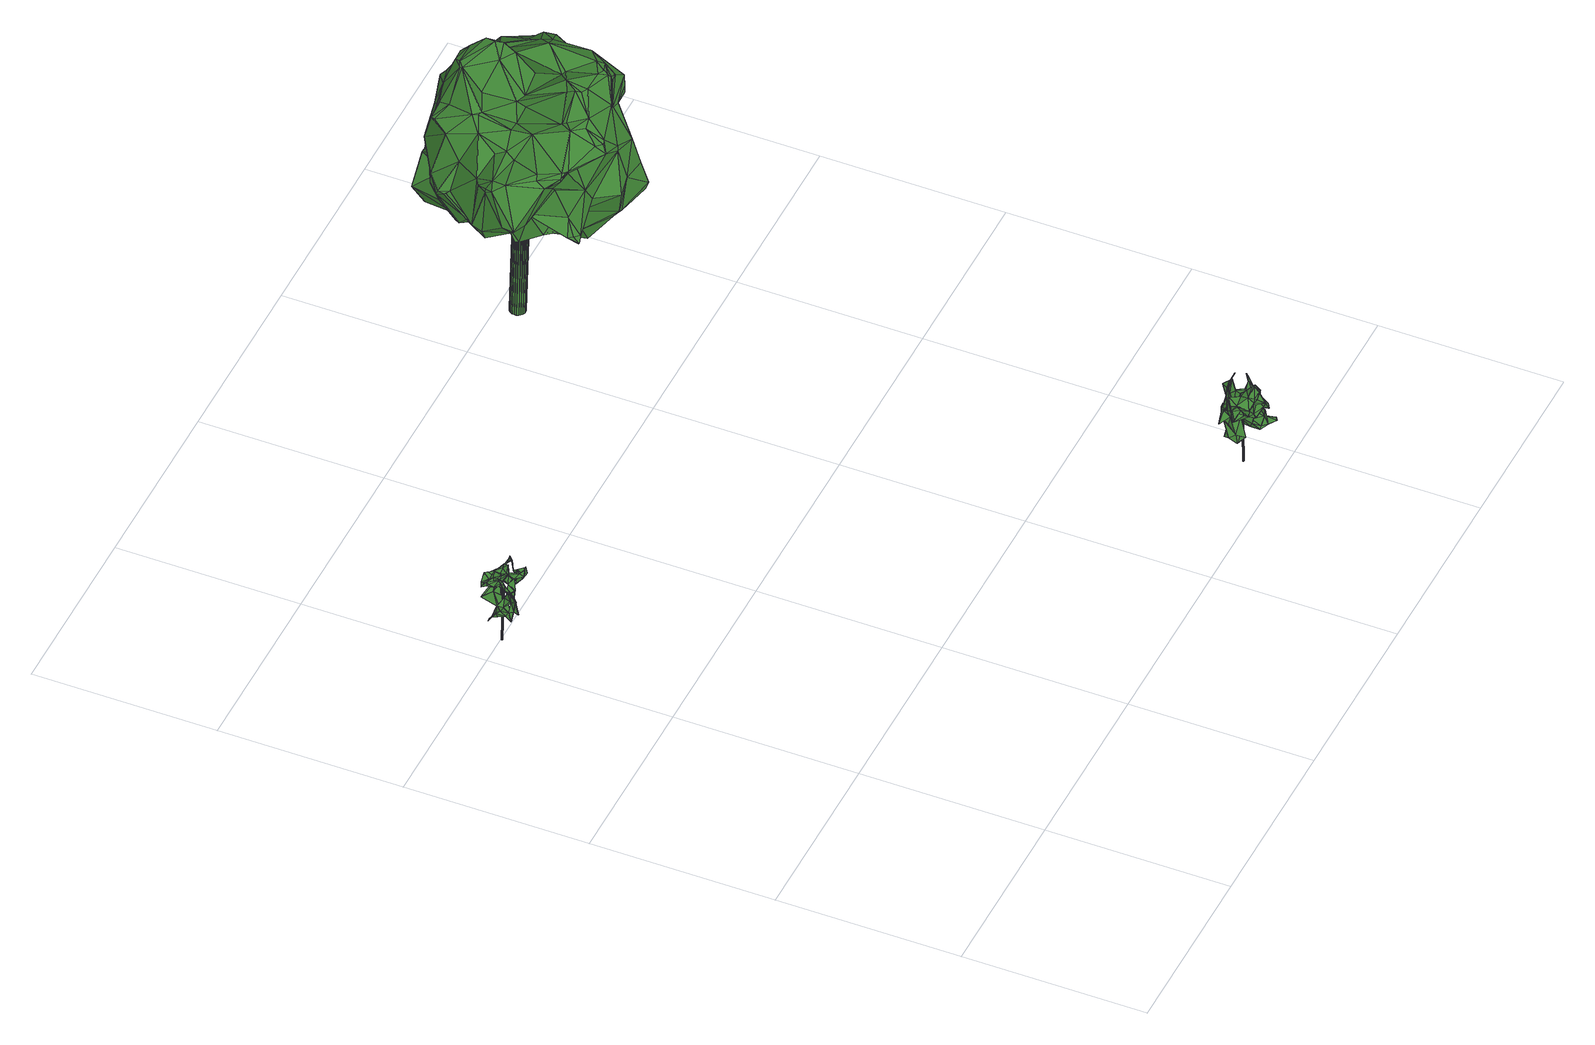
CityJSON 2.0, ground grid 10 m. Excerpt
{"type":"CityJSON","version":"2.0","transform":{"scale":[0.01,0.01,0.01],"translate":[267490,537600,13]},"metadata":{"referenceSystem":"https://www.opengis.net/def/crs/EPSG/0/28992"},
"CityObjects":{
"tree1":{"type":"SolitaryVegetationObject","attributes":{"gtid":621,"crown_width_m":2.73,"crown_median_z":16.46,"crown_r50_m":0.16,"crown_porosity":0.972,"trunk_H_m":3.35,"trunk_DBH_m":0.0704,"trunk_radius_m":0.0352,"trunk_base_height_m":13.11,"original_gtid":"623"},"geometry":[{"type":"MultiSurface","lod":"3","boundaries":[[[0,1,2]],[[3,4,5]],[[6,5,4]],[[7,8,9]],[[10,8,7]],[[11,12,13]],[[11,13,14]],[[15,16,17]],[[18,19,20]],[[21,22,23]],[[24,25,26]],[[27,28,29]],[[8,10,30]],[[31,32,0]],[[0,33,31]],[[34,35,36]],[[12,37,38]],[[10,7,26]],[[39,30,10]],[[40,41,42]],[[43,44,45]],[[43,45,12]],[[42,46,47]],[[42,47,40]],[[48,49,50]],[[51,52,53]],[[45,38,54]],[[45,54,55]],[[13,56,57]],[[58,59,60]],[[61,62,63]],[[64,65,57]],[[57,66,13]],[[67,34,60]],[[52,67,59]],[[68,36,35]],[[58,60,69]],[[43,70,71]],[[72,68,69]],[[73,74,75]],[[17,74,73]],[[45,12,38]],[[76,77,55]],[[78,33,1]],[[0,2,79]],[[16,80,75]],[[80,16,81]],[[73,78,17]],[[82,24,83]],[[24,84,83]],[[85,86,87]],[[22,88,78]],[[89,90,91]],[[88,22,41]],[[16,75,74]],[[81,92,80]],[[81,93,92]],[[80,92,93]],[[94,25,95]],[[6,96,97]],[[98,69,99]],[[75,93,73]],[[22,1,0]],[[78,1,22]],[[80,93,75]],[[100,83,101]],[[89,97,90]],[[102,103,104]],[[105,103,102]],[[106,107,108]],[[106,109,107]],[[0,79,33]],[[104,110,111]],[[112,113,114]],[[24,115,84]],[[116,41,117]],[[118,35,34]],[[119,35,118]],[[84,120,94]],[[25,120,26]],[[81,121,93]],[[78,73,114]],[[27,64,122]],[[123,119,124]],[[73,93,121]],[[125,126,105]],[[127,62,61]],[[128,129,130]],[[83,84,101]],[[131,132,37]],[[44,39,133]],[[44,43,39]],[[134,135,85]],[[136,118,106]],[[137,62,32]],[[136,125,118]],[[138,126,125]],[[139,123,15]],[[40,140,41]],[[12,56,13]],[[141,142,96]],[[143,130,144]],[[41,116,42]],[[145,146,147]],[[128,105,148]],[[96,6,144]],[[108,149,88]],[[150,110,151]],[[91,142,141]],[[90,142,91]],[[97,96,90]],[[64,152,153]],[[154,110,150]],[[121,81,16]],[[130,52,51]],[[147,14,63]],[[133,39,7]],[[114,113,78]],[[155,50,3]],[[111,110,141]],[[40,47,156]],[[150,151,157]],[[45,56,12]],[[69,35,99]],[[68,35,69]],[[112,158,113]],[[159,150,157]],[[46,42,152]],[[50,49,160]],[[141,96,111]],[[16,74,17]],[[39,120,115]],[[85,161,162]],[[52,102,53]],[[50,163,48]],[[113,33,78]],[[33,113,88]],[[156,47,153]],[[106,108,88]],[[64,27,164]],[[64,164,154]],[[123,35,119]],[[165,133,9]],[[42,116,152]],[[40,156,41]],[[120,84,115]],[[164,28,122]],[[122,64,164]],[[50,160,4]],[[166,108,107]],[[166,17,108]],[[167,165,168]],[[9,133,7]],[[29,164,27]],[[72,60,34]],[[124,16,15]],[[123,124,15]],[[121,16,124]],[[50,155,163]],[[131,48,132]],[[169,170,100]],[[154,76,87]],[[164,76,154]],[[143,144,171]],[[165,167,133]],[[90,96,142]],[[39,115,7]],[[17,149,108]],[[136,128,158]],[[160,159,157]],[[78,149,17]],[[73,121,172]],[[62,137,63]],[[105,128,103]],[[164,57,76]],[[169,173,94]],[[113,174,88]],[[136,118,128]],[[11,49,131]],[[39,43,30]],[[72,36,68]],[[132,48,163]],[[28,164,29]],[[167,168,44]],[[135,18,20]],[[175,18,135]],[[1,33,2]],[[150,176,64]],[[122,28,27]],[[169,177,173]],[[67,60,59]],[[156,117,41]],[[128,130,143]],[[88,149,78]],[[33,127,178]],[[72,69,60]],[[40,179,140]],[[133,167,44]],[[145,176,150]],[[152,63,46]],[[106,138,136]],[[125,136,138]],[[20,161,85]],[[20,85,135]],[[145,150,146]],[[91,180,20]],[[101,181,177]],[[170,182,82]],[[72,34,36]],[[64,57,164]],[[64,154,150]],[[118,136,109]],[[82,25,24]],[[33,79,2]],[[25,94,120]],[[45,168,183]],[[107,109,119]],[[0,23,22]],[[37,11,131]],[[11,37,12]],[[45,44,168]],[[57,77,76]],[[147,63,152]],[[3,50,4]],[[184,21,23]],[[0,32,23]],[[33,88,41]],[[41,184,33]],[[127,61,178]],[[185,170,95]],[[100,101,177]],[[69,119,118]],[[107,119,69]],[[162,110,154]],[[32,31,137]],[[153,46,64]],[[152,116,153]],[[126,148,105]],[[178,61,31]],[[99,35,123]],[[58,118,125]],[[69,118,58]],[[106,118,109]],[[88,174,106]],[[136,158,109]],[[112,109,158]],[[138,174,117]],[[106,174,138]],[[158,174,113]],[[152,176,145]],[[132,175,186]],[[37,132,186]],[[95,25,82]],[[8,71,9]],[[173,187,94]],[[18,163,19]],[[118,34,67]],[[148,116,188]],[[85,162,86]],[[96,144,111]],[[171,144,6]],[[64,176,152]],[[41,22,140]],[[184,41,140]],[[67,52,129]],[[67,129,118]],[[130,129,52]],[[38,37,186]],[[43,45,70]],[[128,118,129]],[[135,38,186]],[[135,186,175]],[[175,163,18]],[[31,33,178]],[[23,32,62]],[[14,49,11]],[[137,66,63]],[[131,49,48]],[[5,89,189]],[[5,189,3]],[[141,180,91]],[[161,180,141]],[[162,154,86]],[[148,126,138]],[[128,148,158]],[[158,148,188]],[[20,19,91]],[[104,103,143]],[[128,143,103]],[[87,76,55]],[[157,151,171]],[[143,171,151]],[[143,151,104]],[[104,151,110]],[[46,65,64]],[[6,4,171]],[[177,181,173]],[[71,8,30]],[[71,30,43]],[[98,107,69]],[[97,5,6]],[[97,89,5]],[[139,107,99]],[[166,107,139]],[[98,99,107]],[[166,139,15]],[[166,15,17]],[[26,39,10]],[[120,39,26]],[[188,174,158]],[[188,117,174]],[[188,116,117]],[[184,127,33]],[[127,184,23]],[[127,23,62]],[[46,63,66]],[[100,177,169]],[[139,99,123]],[[112,172,124]],[[121,124,172]],[[104,111,190]],[[104,190,102]],[[26,115,24]],[[53,102,190]],[[53,190,111]],[[114,73,172]],[[112,114,172]],[[7,115,26]],[[21,140,22]],[[148,138,116]],[[116,138,117]],[[116,117,153]],[[156,153,117]],[[130,51,144]],[[153,47,46]],[[95,82,182]],[[185,182,170]],[[157,4,160]],[[157,171,4]],[[185,95,182]],[[53,144,51]],[[111,144,53]],[[124,191,112]],[[109,112,191]],[[109,191,119]],[[124,119,191]],[[161,110,162]],[[141,110,161]],[[184,140,21]],[[31,61,137]],[[160,147,159]],[[146,159,147]],[[170,82,83]],[[100,170,83]],[[94,170,169]],[[95,170,94]],[[55,77,45]],[[71,70,183]],[[45,183,70]],[[94,187,84]],[[84,192,101]],[[161,20,180]],[[87,86,154]],[[192,193,181]],[[192,181,101]],[[132,163,175]],[[38,135,54]],[[134,54,135]],[[87,55,54]],[[134,87,54]],[[134,85,87]],[[102,194,105]],[[91,19,195]],[[125,105,194]],[[125,194,58]],[[58,194,59]],[[195,89,91]],[[195,163,155]],[[195,155,89]],[[195,19,163]],[[13,66,14]],[[61,63,14]],[[159,146,150]],[[61,14,66]],[[65,46,66]],[[65,66,57]],[[155,189,89]],[[61,66,137]],[[145,147,152]],[[155,3,189]],[[49,14,147]],[[49,147,160]],[[102,52,194]],[[59,194,52]],[[173,181,187]],[[192,84,187]],[[192,187,193]],[[9,183,165]],[[71,183,9]],[[57,56,45]],[[77,57,45]],[[183,168,165]],[[181,193,187]],[[196,197,198]],[[196,198,199]],[[199,198,200]],[[199,200,201]],[[198,197,202]],[[198,202,200]],[[200,202,203]],[[200,203,201]],[[203,202,204]],[[203,204,201]],[[202,197,205]],[[202,205,204]],[[204,205,206]],[[204,206,201]],[[205,197,207]],[[205,207,206]],[[206,207,208]],[[206,208,201]],[[207,197,209]],[[207,209,208]],[[209,197,210]],[[209,210,208]],[[208,210,211]],[[208,211,201]],[[210,197,212]],[[210,212,211]],[[211,212,213]],[[211,213,201]],[[212,197,214]],[[212,214,213]],[[213,214,215]],[[213,215,201]],[[214,197,216]],[[214,216,215]],[[215,216,217]],[[215,217,201]],[[216,197,218]],[[216,218,217]],[[217,218,219]],[[217,219,201]],[[218,197,220]],[[218,220,219]],[[219,220,221]],[[219,221,201]],[[220,197,222]],[[220,222,221]],[[221,222,223]],[[221,223,201]],[[222,197,224]],[[222,224,223]],[[224,197,225]],[[224,225,223]],[[223,225,226]],[[223,226,201]],[[225,197,227]],[[225,227,226]],[[226,227,228]],[[226,228,201]],[[227,197,229]],[[227,229,228]],[[228,229,230]],[[228,230,201]],[[229,197,231]],[[229,231,230]],[[230,231,232]],[[230,232,201]],[[231,197,233]],[[231,233,232]],[[233,197,234]],[[233,234,232]],[[232,234,235]],[[232,235,201]],[[234,197,236]],[[234,236,235]],[[235,236,237]],[[235,237,201]],[[237,236,238]],[[237,238,201]],[[236,197,239]],[[236,239,238]],[[239,197,196]],[[239,196,238]],[[238,196,199]],[[238,199,201]]]}]},
"tree2":{"type":"SolitaryVegetationObject","attributes":{"gtid":590,"crown_width_m":2.66,"crown_median_z":16.77,"crown_r50_m":0.215,"crown_porosity":0.939,"trunk_H_m":3.51,"trunk_DBH_m":0.0706,"trunk_radius_m":0.0353,"trunk_base_height_m":13.26,"original_gtid":"592"},"geometry":[{"type":"MultiSurface","lod":"3","boundaries":[[[240,241,242]],[[243,244,245]],[[246,243,245]],[[247,248,249]],[[250,251,252]],[[253,254,255]],[[256,257,258]],[[259,258,257]],[[260,261,262]],[[262,261,263]],[[264,265,266]],[[242,267,240]],[[268,269,270]],[[271,272,273]],[[274,275,276]],[[277,278,262]],[[279,280,260]],[[281,282,274]],[[281,283,282]],[[282,284,285]],[[242,286,267]],[[287,288,289]],[[290,291,292]],[[293,294,274]],[[295,287,296]],[[267,297,298]],[[299,300,301]],[[302,303,304]],[[305,303,302]],[[252,306,307]],[[308,309,310]],[[311,312,279]],[[309,313,314]],[[309,314,315]],[[252,316,306]],[[317,306,316]],[[305,289,318]],[[319,320,321]],[[322,323,324]],[[325,240,326]],[[320,327,328]],[[303,329,313]],[[273,316,252]],[[330,331,332]],[[293,271,333]],[[334,335,336]],[[337,336,335]],[[273,338,316]],[[314,339,340]],[[310,314,340]],[[341,324,342]],[[309,343,310]],[[344,275,345]],[[346,347,348]],[[331,349,332]],[[350,351,352]],[[353,269,354]],[[331,323,355]],[[317,356,357]],[[358,357,356]],[[295,359,348]],[[360,327,361]],[[362,363,364]],[[358,356,365]],[[366,367,368]],[[252,251,273]],[[369,370,299]],[[314,313,371]],[[365,356,272]],[[265,372,294]],[[306,317,357]],[[373,374,375]],[[376,351,359]],[[314,377,315]],[[378,379,380]],[[307,250,252]],[[271,273,381]],[[289,382,383]],[[302,296,305]],[[384,345,385]],[[310,343,314]],[[362,386,387]],[[388,389,347]],[[390,347,346]],[[389,364,347]],[[302,391,296]],[[392,393,387]],[[289,288,394]],[[335,394,288]],[[395,319,321]],[[273,272,356]],[[284,396,255]],[[261,397,398]],[[399,398,397]],[[400,401,274]],[[276,400,274]],[[402,403,292]],[[247,404,373]],[[247,373,375]],[[349,331,325]],[[349,405,310]],[[406,349,310]],[[273,356,338]],[[274,268,407]],[[388,408,409]],[[410,411,412]],[[284,372,398]],[[276,413,414]],[[267,326,240]],[[319,415,323]],[[400,394,379]],[[289,383,318]],[[358,365,387]],[[416,417,418]],[[419,420,246]],[[304,421,302]],[[331,367,366]],[[283,381,249]],[[243,246,420]],[[422,423,322]],[[310,340,339]],[[394,400,289]],[[278,424,262]],[[425,426,427]],[[292,291,428]],[[277,260,278]],[[383,305,318]],[[333,429,282]],[[282,429,293]],[[430,431,242]],[[330,367,331]],[[276,275,413]],[[431,416,241]],[[416,431,430]],[[327,320,319]],[[304,313,309]],[[334,380,394]],[[380,334,432]],[[296,289,305]],[[287,289,296]],[[357,358,404]],[[359,351,408]],[[253,433,434]],[[433,435,434]],[[402,428,436]],[[241,418,430]],[[241,416,418]],[[285,333,282]],[[333,285,294]],[[397,260,280]],[[397,280,437]],[[438,265,294]],[[333,294,293]],[[270,353,354]],[[269,353,270]],[[439,298,415]],[[410,440,341]],[[412,411,342]],[[265,438,441]],[[302,442,443]],[[416,430,417]],[[391,291,290]],[[444,445,388]],[[444,388,409]],[[276,303,383]],[[371,313,329]],[[284,275,274]],[[296,359,295]],[[391,359,296]],[[290,359,391]],[[290,292,258]],[[411,341,342]],[[446,325,447]],[[265,398,372]],[[337,287,448]],[[405,449,309]],[[287,337,288]],[[335,288,337]],[[327,323,423]],[[381,283,281]],[[343,309,315]],[[408,390,359]],[[294,284,274]],[[282,293,274]],[[363,387,450]],[[289,451,382]],[[378,452,401]],[[357,250,306]],[[341,411,410]],[[307,306,250]],[[327,319,323]],[[260,397,261]],[[337,363,336]],[[408,453,409]],[[284,255,285]],[[438,312,441]],[[357,404,250]],[[441,314,371]],[[277,454,260]],[[455,456,457]],[[424,278,260]],[[458,367,330]],[[367,458,459]],[[286,297,267]],[[371,329,266]],[[458,460,322]],[[460,461,322]],[[437,438,294]],[[287,414,344]],[[344,413,275]],[[417,430,418]],[[262,263,277]],[[458,277,263]],[[440,324,323]],[[258,462,284]],[[434,254,253]],[[387,365,281]],[[463,256,327]],[[423,463,327]],[[327,256,361]],[[420,300,243]],[[258,292,462]],[[409,453,444]],[[243,300,244]],[[241,430,242]],[[244,300,396]],[[439,464,298]],[[332,349,465]],[[266,265,441]],[[398,466,284]],[[408,351,350]],[[408,350,453]],[[422,256,463]],[[423,422,463]],[[467,464,395]],[[419,246,396]],[[468,466,399]],[[451,276,382]],[[451,400,276]],[[450,281,407]],[[270,334,336]],[[438,280,279]],[[437,280,438]],[[450,387,281]],[[322,469,470]],[[322,470,422]],[[320,471,321]],[[462,327,360]],[[439,415,319]],[[445,386,388]],[[271,381,333]],[[316,338,317]],[[356,317,338]],[[468,424,285]],[[360,245,244]],[[270,336,363]],[[281,272,271]],[[281,365,272]],[[335,334,394]],[[472,374,369]],[[248,374,472]],[[385,299,453]],[[440,342,324]],[[436,428,291]],[[266,469,264]],[[444,373,404]],[[441,312,406]],[[311,406,312]],[[462,403,327]],[[292,428,402]],[[305,383,303]],[[348,347,364]],[[359,290,259]],[[341,367,459]],[[406,339,314]],[[258,259,290]],[[436,467,473]],[[373,369,374]],[[329,257,422]],[[334,270,432]],[[405,309,308]],[[264,398,265]],[[285,437,294]],[[376,359,287]],[[387,386,445]],[[387,445,358]],[[444,404,445]],[[358,445,404]],[[420,419,444]],[[441,406,314]],[[436,291,467]],[[364,448,295]],[[439,395,464]],[[389,386,364]],[[364,386,362]],[[407,270,363]],[[407,363,450]],[[385,369,299]],[[276,259,303]],[[315,377,343]],[[314,343,377]],[[394,380,379]],[[407,281,274]],[[378,401,379]],[[419,396,300]],[[387,393,362]],[[339,406,310]],[[380,452,378]],[[432,452,380]],[[354,269,432]],[[390,346,348]],[[390,348,359]],[[379,401,400]],[[401,268,274]],[[401,452,268]],[[452,432,268]],[[269,268,432]],[[295,348,364]],[[266,470,469]],[[354,432,270]],[[323,322,423]],[[276,383,382]],[[404,247,250]],[[462,360,244]],[[462,292,403]],[[261,460,458]],[[326,405,325]],[[320,328,471]],[[361,256,466]],[[402,328,403]],[[434,468,254]],[[342,440,412]],[[412,440,410]],[[457,435,433]],[[344,414,413]],[[392,387,363]],[[298,297,446]],[[391,443,291]],[[268,270,407]],[[330,474,458]],[[454,458,474]],[[466,256,284]],[[256,258,284]],[[298,446,447]],[[466,398,399]],[[453,350,385]],[[363,448,364]],[[337,448,363]],[[442,298,464]],[[384,385,350]],[[355,415,447]],[[264,460,261]],[[264,261,398]],[[248,375,374]],[[444,370,373]],[[419,370,444]],[[331,355,447]],[[331,447,325]],[[460,264,469]],[[289,400,451]],[[366,323,331]],[[446,475,240]],[[326,449,405]],[[395,473,467]],[[384,350,352]],[[299,370,419]],[[476,311,260]],[[313,304,303]],[[266,329,422]],[[299,301,453]],[[295,448,287]],[[267,298,421]],[[267,421,309]],[[304,309,421]],[[366,368,323]],[[368,440,323]],[[341,440,368]],[[324,458,322]],[[371,266,441]],[[459,324,341]],[[458,324,459]],[[368,367,341]],[[447,415,298]],[[349,325,405]],[[308,310,405]],[[294,372,284]],[[256,422,257]],[[271,429,281]],[[293,429,271]],[[260,477,476]],[[253,457,433]],[[251,247,249]],[[250,247,251]],[[438,279,312]],[[299,419,300]],[[453,301,444]],[[420,301,300]],[[444,301,420]],[[261,458,263]],[[360,361,466]],[[439,319,395]],[[253,466,456]],[[466,435,456]],[[455,253,456]],[[457,253,455]],[[435,457,456]],[[406,478,349]],[[446,240,325]],[[392,363,362]],[[403,328,327]],[[332,474,330]],[[323,415,355]],[[461,469,322]],[[460,469,461]],[[285,255,254]],[[422,470,266]],[[473,395,321]],[[473,321,436]],[[431,286,242]],[[241,286,431]],[[471,328,321]],[[436,321,328]],[[436,328,402]],[[369,345,275]],[[260,311,279]],[[287,359,259]],[[273,251,381]],[[249,381,251]],[[462,244,396]],[[462,396,284]],[[466,396,360]],[[255,396,466]],[[253,255,466]],[[360,396,245]],[[245,396,246]],[[467,291,443]],[[467,443,464]],[[302,421,442]],[[468,435,466]],[[476,406,311]],[[391,302,443]],[[442,464,443]],[[442,421,298]],[[476,477,465]],[[260,262,399]],[[468,399,262]],[[260,399,424]],[[468,262,424]],[[285,399,437]],[[424,399,285]],[[287,259,414]],[[259,276,414]],[[369,385,345]],[[286,475,297]],[[267,309,479]],[[309,449,326]],[[454,474,332]],[[446,297,475]],[[388,386,389]],[[468,434,435]],[[399,397,437]],[[472,249,248]],[[375,248,247]],[[376,287,344]],[[376,344,351]],[[351,344,345]],[[285,254,468]],[[309,326,479]],[[267,479,326]],[[472,369,249]],[[249,369,283]],[[373,370,369]],[[369,284,282]],[[369,275,284]],[[283,369,282]],[[392,362,393]],[[240,475,241]],[[286,241,475]],[[465,349,478]],[[476,478,406]],[[465,478,476]],[[259,257,303]],[[329,303,257]],[[458,454,277]],[[465,454,332]],[[351,345,352]],[[384,352,345]],[[454,465,477]],[[454,477,260]],[[381,281,429]],[[381,429,333]],[[388,347,408]],[[408,347,390]],[[480,481,482]],[[480,482,483]],[[483,482,484]],[[483,484,485]],[[482,481,486]],[[482,486,484]],[[484,486,487]],[[484,487,485]],[[486,481,488]],[[486,488,487]],[[487,488,489]],[[487,489,485]],[[489,488,490]],[[489,490,485]],[[488,481,491]],[[488,491,490]],[[490,491,492]],[[490,492,485]],[[491,481,493]],[[491,493,492]],[[492,493,494]],[[492,494,485]],[[493,481,495]],[[493,495,494]],[[495,481,496]],[[495,496,494]],[[494,496,497]],[[494,497,485]],[[496,481,498]],[[496,498,497]],[[497,498,499]],[[497,499,485]],[[499,498,500]],[[499,500,485]],[[498,481,501]],[[498,501,500]],[[500,501,502]],[[500,502,485]],[[501,481,503]],[[501,503,502]],[[502,503,504]],[[502,504,485]],[[503,481,505]],[[503,505,504]],[[504,505,506]],[[504,506,485]],[[505,481,507]],[[505,507,506]],[[506,507,508]],[[506,508,485]],[[507,481,509]],[[507,509,508]],[[508,509,510]],[[508,510,485]],[[509,481,511]],[[509,511,510]],[[510,511,512]],[[510,512,485]],[[511,481,513]],[[511,513,512]],[[512,513,514]],[[512,514,485]],[[513,481,515]],[[513,515,514]],[[514,515,516]],[[514,516,485]],[[515,481,517]],[[515,517,516]],[[517,481,518]],[[517,518,516]],[[516,518,519]],[[516,519,485]],[[519,518,520]],[[519,520,485]],[[518,481,521]],[[518,521,520]],[[520,521,483]],[[520,483,485]],[[521,481,480]],[[521,480,483]]]}]},
"tree3":{"type":"SolitaryVegetationObject","attributes":{"gtid":165,"crown_width_m":12.1,"crown_median_z":24.53,"crown_r50_m":0.42,"crown_porosity":0.886,"trunk_H_m":11.33,"trunk_DBH_m":0.85,"trunk_radius_m":0.425,"trunk_base_height_m":13.2,"original_gtid":"165"},"geometry":[{"type":"Solid","lod":"3","boundaries":[[[[522,523,524]],[[525,526,527]],[[525,527,528]],[[529,530,531]],[[532,533,534]],[[535,536,537]],[[538,539,540]],[[541,542,543]],[[544,545,546]],[[547,548,549]],[[550,551,552]],[[553,554,555]],[[556,557,558]],[[559,560,561]],[[562,561,560]],[[563,564,565]],[[566,536,535]],[[567,568,569]],[[570,571,572]],[[573,574,575]],[[573,575,576]],[[577,578,579]],[[580,522,581]],[[550,582,583]],[[562,584,585]],[[570,572,586]],[[587,588,556]],[[589,590,591]],[[588,592,556]],[[593,594,595]],[[596,597,598]],[[599,572,571]],[[600,601,602]],[[565,557,563]],[[603,604,605]],[[576,606,573]],[[547,607,608]],[[592,609,557]],[[610,605,604]],[[546,588,611]],[[587,611,588]],[[612,554,553]],[[610,613,614]],[[615,579,616]],[[617,618,619]],[[620,621,622]],[[549,623,551]],[[624,595,625]],[[626,627,628]],[[629,546,630]],[[598,597,535]],[[546,545,630]],[[631,536,566]],[[632,633,634]],[[635,559,599]],[[636,637,638]],[[606,639,640]],[[606,640,641]],[[572,599,559]],[[642,643,644]],[[645,644,643]],[[646,647,648]],[[649,650,609]],[[651,652,541]],[[653,651,541]],[[654,590,655]],[[533,641,534]],[[656,657,658]],[[659,660,661]],[[662,663,664]],[[619,665,666]],[[667,668,669]],[[667,669,660]],[[670,671,672]],[[673,622,674]],[[675,676,677]],[[669,676,675]],[[608,678,672]],[[607,678,608]],[[608,672,671]],[[610,604,613]],[[679,529,680]],[[583,681,568]],[[602,682,568]],[[578,577,683]],[[625,684,685]],[[686,648,687]],[[688,689,690]],[[526,691,692]],[[690,661,693]],[[529,547,608]],[[694,643,695]],[[694,695,670]],[[619,696,665]],[[697,579,615]],[[686,698,679]],[[699,694,700]],[[699,701,694]],[[603,702,604]],[[569,604,702]],[[602,614,682]],[[613,682,614]],[[648,673,646]],[[612,633,554]],[[538,703,553]],[[704,647,646]],[[694,670,700]],[[610,701,699]],[[635,705,706]],[[707,632,599]],[[632,554,633]],[[685,708,624]],[[709,710,528]],[[613,604,569]],[[612,553,703]],[[592,557,556]],[[616,711,637]],[[567,569,702]],[[704,646,712]],[[713,581,693]],[[581,690,693]],[[714,560,635]],[[562,560,714]],[[686,687,528]],[[715,716,717]],[[596,718,589]],[[590,589,718]],[[587,590,611]],[[557,609,563]],[[566,719,720]],[[721,590,587]],[[538,540,703]],[[683,722,578]],[[611,590,544]],[[625,723,684]],[[580,581,713]],[[724,563,524]],[[562,533,584]],[[570,561,571]],[[725,571,561]],[[586,561,570]],[[573,562,574]],[[716,726,727]],[[697,728,577]],[[636,729,637]],[[550,676,582]],[[715,717,649]],[[629,715,649]],[[661,730,716]],[[661,716,659]],[[637,711,731]],[[634,732,706]],[[683,577,728]],[[612,733,633]],[[708,633,733]],[[522,688,581]],[[657,534,734]],[[657,532,534]],[[733,612,703]],[[582,681,583]],[[735,736,737]],[[722,736,735]],[[738,706,739]],[[690,581,688]],[[650,524,609]],[[629,649,740]],[[680,731,679]],[[575,738,739]],[[567,702,603]],[[564,647,565]],[[687,648,741]],[[669,742,676]],[[679,530,529]],[[743,530,679]],[[542,744,745]],[[541,744,542]],[[720,746,747]],[[719,746,720]],[[648,647,741]],[[658,748,742]],[[658,742,656]],[[641,640,749]],[[641,749,534]],[[728,750,683]],[[751,725,752]],[[553,555,538]],[[629,740,753]],[[725,754,752]],[[647,704,565]],[[538,555,707]],[[755,660,669]],[[733,595,756]],[[723,651,653]],[[723,653,757]],[[593,758,594]],[[707,555,554]],[[707,554,632]],[[564,741,647]],[[687,741,564]],[[719,752,754]],[[528,698,686]],[[696,619,618]],[[708,733,756]],[[526,692,623]],[[676,552,677]],[[682,569,568]],[[630,759,629]],[[629,759,715]],[[716,727,659]],[[611,544,546]],[[622,673,711]],[[635,560,559]],[[682,613,569]],[[598,718,596]],[[650,717,760]],[[565,558,557]],[[591,703,540]],[[626,594,758]],[[685,624,625]],[[657,734,761]],[[723,625,762]],[[701,610,614]],[[763,539,538]],[[764,765,766]],[[586,559,561]],[[572,559,586]],[[767,768,704]],[[672,700,670]],[[699,700,672]],[[642,769,615]],[[724,524,523]],[[680,638,731]],[[722,735,578]],[[605,678,607]],[[658,657,761]],[[563,709,564]],[[644,770,642]],[[734,749,761]],[[762,625,628]],[[595,628,625]],[[771,695,643]],[[688,760,689]],[[529,729,636]],[[529,636,680]],[[646,673,712]],[[713,691,580]],[[658,772,773]],[[756,774,708]],[[624,708,774]],[[732,708,685]],[[735,622,579]],[[665,768,767]],[[673,674,712]],[[652,769,770]],[[627,775,736]],[[776,777,548]],[[658,773,748]],[[686,673,648]],[[697,652,728]],[[651,728,652]],[[642,770,769]],[[778,663,662]],[[542,745,779]],[[577,579,697]],[[543,542,779]],[[736,780,737]],[[552,676,550]],[[589,539,596]],[[735,579,578]],[[656,742,668]],[[696,565,781]],[[782,547,783]],[[717,716,760]],[[763,596,539]],[[784,639,543]],[[733,591,654]],[[556,785,587]],[[558,785,556]],[[552,623,713]],[[711,616,622]],[[596,763,597]],[[782,603,605]],[[747,786,667]],[[747,667,660]],[[622,621,787]],[[621,666,787]],[[788,617,619]],[[698,743,679]],[[661,690,730]],[[689,730,690]],[[665,767,789]],[[651,762,728]],[[657,790,532]],[[739,706,732]],[[650,760,688]],[[791,576,575]],[[791,575,739]],[[731,711,673]],[[757,639,606]],[[757,606,576]],[[637,643,616]],[[792,644,793]],[[686,679,673]],[[679,731,673]],[[794,693,795]],[[661,795,693]],[[614,602,601]],[[660,659,727]],[[639,541,543]],[[731,638,637]],[[652,770,744]],[[589,591,540]],[[603,583,567]],[[552,551,623]],[[549,551,550]],[[633,708,732]],[[720,631,566]],[[720,747,660]],[[726,720,727]],[[576,791,684]],[[617,721,785]],[[587,785,721]],[[654,591,590]],[[568,773,796]],[[772,796,773]],[[548,623,549]],[[786,719,754]],[[712,674,704]],[[797,601,645]],[[574,562,714]],[[786,798,532]],[[574,714,635]],[[786,754,799]],[[798,786,799]],[[744,541,652]],[[756,595,774]],[[779,800,801]],[[643,797,645]],[[802,792,793]],[[744,770,803]],[[786,747,746]],[[786,746,719]],[[804,602,568]],[[601,802,645]],[[802,803,805]],[[533,562,641]],[[733,703,591]],[[585,584,798]],[[798,584,532]],[[532,584,533]],[[761,772,658]],[[623,548,526]],[[663,626,664]],[[663,627,626]],[[667,786,668]],[[704,768,565]],[[749,640,600]],[[749,600,806]],[[804,772,600]],[[602,804,600]],[[730,689,760]],[[730,760,716]],[[653,541,639]],[[653,639,757]],[[734,534,749]],[[627,736,750]],[[597,707,599]],[[707,597,763]],[[749,806,761]],[[599,634,705]],[[599,705,635]],[[719,566,752]],[[751,752,566]],[[528,710,525]],[[737,780,663]],[[740,807,753]],[[616,642,615]],[[616,643,642]],[[632,634,599]],[[598,537,544]],[[755,808,661]],[[589,540,539]],[[547,782,607]],[[605,607,782]],[[755,669,808]],[[764,766,621]],[[645,793,644]],[[777,526,548]],[[618,809,810]],[[614,601,701]],[[732,634,633]],[[720,660,727]],[[621,766,666]],[[757,684,723]],[[576,684,757]],[[811,630,545]],[[616,579,622]],[[525,724,691]],[[526,525,691]],[[580,691,523]],[[683,736,722]],[[683,750,736]],[[531,548,547]],[[531,776,548]],[[742,748,582]],[[742,582,676]],[[695,637,729]],[[696,781,665]],[[655,590,721]],[[715,726,716]],[[759,726,715]],[[654,655,593]],[[654,593,733]],[[724,523,691]],[[688,522,650]],[[522,524,650]],[[717,650,649]],[[780,736,775]],[[728,762,750]],[[628,750,762]],[[723,762,651]],[[524,563,609]],[[697,615,769]],[[538,707,763]],[[652,697,769]],[[726,631,720]],[[735,778,620]],[[735,620,622]],[[704,674,767]],[[628,627,750]],[[774,595,624]],[[641,562,812]],[[772,761,806]],[[600,640,779]],[[600,772,806]],[[779,640,543]],[[784,543,640]],[[640,639,784]],[[779,801,600]],[[643,694,797]],[[605,610,699]],[[739,732,791]],[[771,637,695]],[[771,643,637]],[[744,803,745]],[[694,701,797]],[[797,701,601]],[[699,672,678]],[[699,678,605]],[[583,568,567]],[[665,789,666]],[[788,813,664]],[[662,664,813]],[[617,785,618]],[[759,630,811]],[[759,811,631]],[[726,759,631]],[[669,668,742]],[[787,789,767]],[[525,710,814]],[[724,814,710]],[[724,525,814]],[[798,799,585]],[[562,585,799]],[[562,799,561]],[[725,561,799]],[[626,758,815]],[[721,816,655]],[[593,595,733]],[[535,537,598]],[[776,527,777]],[[526,777,527]],[[617,816,721]],[[788,816,617]],[[815,655,816]],[[815,816,664]],[[664,816,788]],[[663,775,627]],[[663,780,775]],[[674,622,787]],[[575,574,738]],[[628,595,594]],[[628,594,626]],[[674,787,767]],[[755,661,660]],[[695,729,670]],[[671,670,729]],[[735,737,778]],[[663,778,737]],[[531,527,776]],[[713,794,552]],[[693,794,713]],[[685,684,791]],[[685,791,732]],[[664,626,815]],[[631,537,536]],[[571,751,817]],[[608,729,529]],[[608,671,729]],[[748,681,582]],[[725,751,571]],[[583,818,550]],[[804,796,772]],[[568,796,804]],[[758,593,655]],[[522,580,523]],[[564,709,687]],[[528,687,709]],[[794,795,675]],[[675,795,808]],[[661,808,795]],[[773,681,748]],[[773,568,681]],[[782,783,603]],[[818,603,783]],[[549,783,547]],[[753,546,629]],[[636,638,680]],[[809,618,558]],[[618,785,558]],[[529,531,547]],[[809,558,565]],[[623,692,713]],[[669,675,808]],[[574,706,738]],[[532,790,786]],[[657,656,790]],[[668,790,656]],[[668,786,790]],[[713,692,691]],[[809,696,810]],[[618,810,696]],[[635,706,574]],[[758,655,815]],[[725,799,754]],[[590,718,598]],[[590,598,544]],[[800,803,802]],[[805,770,644]],[[724,710,563]],[[709,563,710]],[[601,800,802]],[[801,800,600]],[[601,600,800]],[[644,792,805]],[[819,662,765]],[[592,740,609]],[[649,609,740]],[[813,765,662]],[[544,537,545]],[[811,537,631]],[[811,545,537]],[[753,588,546]],[[573,812,562]],[[634,706,705]],[[677,794,675]],[[552,794,677]],[[645,802,793]],[[527,531,743]],[[527,743,528]],[[528,743,698]],[[745,803,779]],[[800,779,803]],[[802,805,792]],[[803,770,805]],[[573,606,812]],[[641,812,606]],[[809,565,696]],[[597,817,535]],[[766,820,666]],[[787,666,789]],[[781,565,768]],[[781,768,665]],[[621,620,764]],[[778,764,620]],[[619,666,820]],[[764,778,662]],[[813,788,820]],[[619,820,788]],[[819,765,764]],[[819,764,662]],[[813,820,765]],[[766,765,820]],[[588,807,592]],[[753,807,588]],[[597,599,817]],[[571,817,599]],[[566,817,751]],[[566,535,817]],[[740,592,807]],[[583,603,818]],[[818,783,550]],[[549,550,783]],[[743,531,530]],[[821,822,823]],[[821,823,824]],[[824,823,825]],[[824,825,826]],[[823,822,827]],[[823,827,825]],[[825,827,828]],[[825,828,826]],[[827,822,829]],[[827,829,828]],[[828,829,830]],[[828,830,826]],[[829,822,831]],[[829,831,830]],[[830,831,832]],[[830,832,826]],[[831,822,833]],[[831,833,832]],[[832,833,834]],[[832,834,826]],[[833,822,835]],[[833,835,834]],[[834,835,836]],[[834,836,826]],[[835,822,837]],[[835,837,836]],[[836,837,838]],[[836,838,826]],[[837,822,839]],[[837,839,838]],[[838,839,840]],[[838,840,826]],[[839,822,841]],[[839,841,840]],[[840,841,842]],[[840,842,826]],[[841,822,843]],[[841,843,842]],[[842,843,844]],[[842,844,826]],[[843,822,845]],[[843,845,844]],[[844,845,846]],[[844,846,826]],[[845,822,847]],[[845,847,846]],[[846,847,848]],[[846,848,826]],[[847,822,849]],[[847,849,848]],[[848,849,850]],[[848,850,826]],[[849,822,851]],[[849,851,850]],[[850,851,852]],[[850,852,826]],[[851,822,853]],[[851,853,852]],[[852,853,854]],[[852,854,826]],[[853,822,855]],[[853,855,854]],[[854,855,856]],[[854,856,826]],[[855,822,857]],[[855,857,856]],[[856,857,858]],[[856,858,826]],[[857,822,859]],[[857,859,858]],[[858,859,860]],[[858,860,826]],[[859,822,861]],[[859,861,860]],[[860,861,862]],[[860,862,826]],[[861,822,863]],[[861,863,862]],[[862,863,864]],[[862,864,826]],[[863,822,865]],[[863,865,864]],[[864,865,866]],[[864,866,826]],[[865,822,867]],[[865,867,866]],[[866,867,868]],[[866,868,826]],[[867,822,869]],[[867,869,868]],[[868,869,870]],[[868,870,826]],[[869,822,821]],[[869,821,870]],[[870,821,824]],[[870,824,826]]]]}]}
},
"vertices":[
[149,3096,281],[149,3095,280],[149,3095,281],[156,3066,375],[160,3038,385],[126,3045,399],[119,3016,397],[384,3035,346],[371,3043,384],[371,3042,385],[384,3037,346],[239,3033,381],[268,3056,384],[262,3025,378],[235,3018,342],[66,2928,282],[53,2973,295],[71,2973,258],[188,3071,375],[156,3066,377],[189,3046,395],[227,3020,249],[226,3020,248],[226,3021,249],[348,3002,302],[347,3002,302],[357,3016,313],[274,2920,373],[306,2931,388],[306,2931,390],[365,3041,379],[275,3064,323],[258,3042,300],[198,3053,290],[100,2891,353],[83,2892,310],[75,2863,309],[249,3089,366],[268,3056,386],[383,3036,346],[251,2964,269],[208,2992,268],[234,2953,300],[327,3049,365],[327,3047,365],[300,3041,391],[231,2986,336],[235,2952,300],[188,3071,374],[195,3042,369],[173,3066,371],[101,2956,413],[105,2925,397],[102,2956,413],[274,3035,389],[288,3012,405],[274,3035,388],[276,3004,368],[124,2895,336],[103,2893,365],[101,2890,353],[258,3042,301],[257,3042,300],[235,3017,341],[252,2964,361],[249,2973,359],[236,3017,342],[102,2893,365],[76,2863,308],[84,2892,310],[327,3048,366],[365,3040,379],[76,2862,309],[50,2996,265],[50,2994,265],[34,3000,267],[256,2995,373],[289,3012,404],[128,3004,271],[150,3095,281],[11,2995,273],[11,2995,274],[336,2955,324],[367,2946,308],[341,2988,341],[214,3015,398],[225,2986,402],[249,3004,387],[138,2999,273],[102,3076,393],[105,3047,408],[135,3060,405],[11,2996,274],[34,3001,268],[339,2988,341],[313,2981,272],[119,3016,399],[105,3047,406],[108,2916,263],[68,2897,256],[310,2944,321],[367,2945,309],[131,2930,381],[144,2949,365],[156,2974,394],[173,2927,352],[139,2947,293],[108,2918,263],[118,2963,283],[118,2963,285],[170,2991,405],[133,2984,420],[111,2993,288],[138,2999,274],[128,3004,272],[357,3016,314],[190,2976,303],[190,2976,302],[119,2920,327],[74,2915,304],[356,3016,314],[53,2973,297],[274,2920,372],[73,2915,304],[69,2959,299],[145,2916,338],[173,2927,351],[199,3053,290],[144,2950,365],[130,2930,381],[124,2958,384],[234,3064,391],[207,3105,389],[365,3040,378],[239,3033,382],[234,3064,393],[139,2937,317],[258,3041,300],[170,2945,314],[67,2897,256],[209,2992,268],[156,3005,418],[126,3045,401],[156,2974,393],[124,2989,410],[255,2995,373],[249,3004,386],[235,3017,342],[170,2945,316],[117,2976,280],[225,2986,401],[170,2991,404],[229,2986,336],[234,2952,300],[225,2985,402],[148,3096,378],[234,2951,300],[182,3012,399],[159,2974,310],[214,3015,396],[195,3041,369],[178,3020,406],[182,3012,400],[148,3095,378],[281,2949,377],[344,3022,388],[68,2928,282],[344,3022,387],[343,3022,388],[310,2945,321],[310,2945,320],[148,3011,397],[85,2987,274],[336,2955,325],[159,2974,309],[207,3104,390],[248,2973,360],[336,2954,325],[198,3053,291],[251,2964,268],[160,3038,387],[356,2949,357],[314,2981,272],[344,3023,388],[226,3020,250],[313,2980,272],[249,3089,367],[355,2950,357],[171,2974,312],[137,3073,389],[124,2958,386],[69,2959,297],[356,2950,356],[356,2950,358],[131,2929,381],[138,3073,390],[179,2995,11],[175,2995,11],[178,2996,11],[193,2995,346],[193,2996,346],[190,2995,346],[178,2997,11],[193,2997,346],[192,2998,346],[177,2998,11],[191,2998,346],[176,2998,11],[190,2999,346],[175,2999,11],[174,2998,11],[189,2999,346],[173,2998,11],[188,2998,346],[173,2997,11],[187,2998,346],[172,2997,11],[186,2997,346],[172,2996,11],[186,2996,346],[172,2995,11],[186,2995,346],[172,2994,11],[186,2994,346],[172,2993,11],[173,2993,11],[187,2993,346],[173,2992,11],[188,2992,346],[174,2992,11],[189,2992,346],[175,2991,11],[190,2992,346],[176,2992,11],[177,2992,11],[191,2992,346],[178,2993,11],[192,2993,346],[193,2994,346],[178,2994,11],
[2761,245,486],[2805,265,532],[2805,267,532],[2963,233,410],[2931,234,406],[2963,233,411],[2963,232,409],[2935,128,298],[2935,130,298],[2945,136,247],[2947,136,247],[2915,102,232],[2962,75,227],[2935,154,417],[2913,176,386],[2913,177,385],[2887,236,379],[2836,261,392],[2887,237,379],[2823,275,339],[2844,95,406],[2877,118,435],[2877,84,407],[2877,117,435],[2830,149,394],[2830,149,392],[2795,174,421],[2767,261,476],[2770,213,238],[2818,200,193],[2788,241,218],[2871,126,224],[2871,127,223],[2915,101,230],[2833,214,301],[2833,214,302],[2793,253,325],[2842,80,436],[2879,82,372],[2787,110,376],[2803,130,384],[2870,179,224],[2843,157,276],[2905,186,242],[2892,203,356],[2882,147,359],[2805,266,531],[2821,310,285],[2798,267,267],[2775,280,306],[2831,304,354],[2839,295,418],[2874,298,427],[2842,156,276],[2849,142,341],[2854,329,313],[2811,306,339],[2768,260,476],[2776,224,417],[2953,225,338],[2982,227,356],[2954,226,338],[2779,281,369],[2779,280,369],[2761,254,392],[2731,286,317],[2982,89,227],[2981,89,227],[2756,196,442],[2742,227,413],[2761,181,422],[2787,110,378],[2787,111,377],[2761,254,391],[2712,200,376],[2711,201,376],[2946,102,213],[2946,103,213],[2731,285,316],[2840,243,464],[2878,279,494],[2878,280,493],[2854,190,472],[2854,192,472],[2868,163,502],[2740,193,464],[2727,221,461],[2870,260,441],[2879,280,494],[2824,231,395],[2827,139,459],[2802,158,481],[2796,125,464],[2843,155,276],[2753,243,220],[2768,273,206],[2770,272,206],[2818,276,241],[2915,103,230],[2760,161,397],[2744,227,413],[2867,188,529],[2915,213,513],[2711,200,377],[2866,249,302],[2867,248,302],[2904,340,292],[2904,339,291],[2903,339,292],[2754,133,439],[2921,247,257],[2868,249,302],[2921,248,257],[2818,200,191],[2817,200,192],[2807,200,469],[2887,127,231],[2946,136,246],[2905,186,240],[2855,328,314],[2930,233,406],[2901,238,397],[2914,271,218],[2818,275,241],[2884,311,267],[2871,179,223],[2866,163,502],[2864,155,502],[2866,188,528],[2930,194,280],[2955,225,338],[2777,222,413],[2878,167,369],[2953,170,298],[2939,162,317],[2939,160,317],[2884,311,269],[2710,200,376],[2768,157,243],[2728,184,227],[2729,184,226],[2887,127,233],[2775,280,307],[2731,284,317],[2865,242,243],[2930,196,280],[2915,270,218],[2892,246,220],[2939,280,292],[2884,310,268],[2904,338,292],[2830,305,354],[2853,264,255],[2892,246,221],[2752,243,221],[2833,270,444],[2931,232,406],[2830,148,393],[2878,167,370],[2889,138,370],[2769,213,239],[2768,158,243],[2880,331,444],[2875,298,428],[2979,166,275],[2740,193,462],[2746,132,409],[2839,249,271],[2938,280,293],[2957,285,296],[2911,218,528],[2913,218,528],[2915,214,512],[2833,215,301],[2839,251,271],[2828,214,466],[2835,245,585],[2835,245,587],[2834,245,586],[2982,226,356],[2983,226,356],[2762,254,392],[2824,230,396],[2846,240,447],[2879,83,371],[2805,108,522],[2805,109,521],[2805,109,522],[2879,332,444],[2843,156,275],[2835,246,586],[2806,266,532],[2769,213,237],[2936,153,417],[2935,153,416],[2934,153,417],[2878,331,444],[2849,140,342],[2802,130,383],[2839,243,463],[2867,189,528],[2761,161,396],[2824,232,396],[2835,261,393],[2962,224,291],[2922,247,257],[2761,245,484],[2807,201,468],[2821,310,284],[2727,221,459],[2865,242,242],[2798,265,267],[2769,158,243],[2942,256,306],[2842,82,436],[2926,180,454],[2925,179,454],[2926,178,454],[2868,130,470],[2866,155,502],[2842,130,446],[2827,140,459],[2901,239,397],[2837,261,393],[2832,270,443],[2795,127,450],[2912,177,386],[2838,295,419],[2891,138,370],[2813,168,450],[2828,214,465],[2878,280,494],[2952,170,297],[2874,298,429],[2842,129,446],[2762,245,485],[2802,130,384],[2842,129,445],[2755,133,438],[2728,221,460],[2829,195,26],[2825,195,26],[2828,196,26],[2851,210,377],[2851,211,377],[2848,210,377],[2828,197,26],[2851,212,377],[2827,198,26],[2850,213,377],[2849,214,377],[2826,198,26],[2848,214,377],[2825,199,26],[2847,214,377],[2824,198,26],[2823,198,26],[2846,213,377],[2822,197,26],[2845,213,377],[2844,212,377],[2822,196,26],[2844,211,377],[2822,195,26],[2844,210,377],[2822,194,26],[2844,209,377],[2822,193,26],[2845,208,377],[2823,192,26],[2846,207,377],[2824,192,26],[2847,207,377],[2825,191,26],[2848,207,377],[2826,192,26],[2849,207,377],[2827,192,26],[2828,193,26],[2850,208,377],[2851,209,377],[2828,194,26],
[2427,4089,1718],[2446,4003,1704],[2580,4036,1546],[2342,3841,1498],[2272,3854,1513],[2356,3625,1592],[2383,3638,1645],[2145,3511,1553],[2193,3550,1550],[2188,3572,1539],[2134,4358,870],[2178,4303,751],[2086,4120,831],[2714,4410,1042],[2705,4414,1082],[2708,4329,1122],[3028,4157,913],[2995,4153,932],[3003,4121,928],[2197,3655,774],[2151,3657,796],[2112,3769,740],[2910,4185,1228],[2902,4198,1257],[2897,4194,1291],[2058,3677,1539],[2139,3796,1501],[2058,3789,1526],[2000,3940,1497],[2075,3974,1543],[2066,4002,1543],[3033,4161,792],[2963,4231,791],[2997,4201,829],[2880,3916,1424],[2706,3852,1561],[2855,3852,1413],[2566,4322,685],[2532,4269,831],[2482,4443,799],[2297,4297,789],[2604,3829,1634],[2626,3583,1588],[2728,3655,1543],[2606,4426,1088],[1780,3843,1370],[1723,3851,1153],[1732,3783,1387],[2607,4489,722],[2632,4447,777],[2640,4453,693],[2433,4090,760],[2465,4104,753],[2470,4044,724],[2412,3950,583],[2384,3338,889],[2569,3278,937],[2386,3313,1112],[2410,4035,1728],[2255,4155,1685],[1941,4016,1330],[1826,3871,1368],[2179,4307,752],[2231,4320,806],[2600,4452,673],[2936,3948,1304],[2913,3985,1365],[2973,4142,940],[2881,4124,1197],[2907,4036,969],[2865,3976,1430],[2738,3971,989],[2625,3748,918],[2727,3864,765],[2912,4193,917],[2771,4302,942],[2727,4272,1073],[2744,4342,728],[1982,3770,1055],[1928,3647,1128],[1735,3784,1078],[1763,3756,1447],[1718,3742,1418],[1750,3683,1457],[2298,3961,798],[1887,3572,1455],[1919,3456,1479],[2688,3909,1557],[1669,3602,1242],[2932,3978,1314],[3031,4042,732],[1673,3665,1243],[1754,3650,1146],[2277,3293,1095],[2344,3344,1313],[2860,3662,1182],[2783,3699,1254],[2822,3584,1225],[2545,3531,1154],[2660,3510,1270],[2546,3357,1219],[2096,3965,1544],[2698,3881,758],[2521,3739,816],[2693,3672,943],[2740,3509,845],[2596,3670,875],[2821,4185,1359],[2834,4211,1318],[2677,4388,1140],[2915,4252,783],[2858,4011,719],[2780,4099,771],[2577,4294,693],[2182,3393,1462],[2176,3330,1442],[2201,3357,1471],[2185,3839,741],[2120,3844,829],[2156,4117,819],[2184,3409,1106],[2106,3413,1225],[2009,3393,1012],[2036,3473,1080],[2582,3485,1554],[2632,3539,1583],[2570,3496,1574],[2640,4115,1496],[2607,4064,1541],[2335,3502,676],[2228,3487,834],[2300,3665,795],[2838,4019,1018],[2785,3889,1147],[1984,4190,1085],[1993,4147,980],[1937,4139,1068],[2436,4340,1371],[2310,4313,1301],[2234,4232,1525],[2656,3591,980],[2714,3551,915],[2860,3666,1082],[2779,3504,1323],[2790,3507,1268],[2259,4269,1139],[2105,4251,1160],[2076,4264,1288],[1892,3448,1449],[1934,3441,1471],[1892,3449,1463],[2482,3437,1470],[2601,3489,1329],[2036,4210,1472],[1973,4104,1454],[2026,4188,1477],[1853,3561,1446],[2260,3462,1557],[2200,3453,1544],[1862,4030,1194],[1709,3790,1143],[2579,3302,877],[2468,3852,743],[2674,3895,761],[2405,3533,1606],[2534,3533,1595],[2389,4154,1677],[2368,4200,1642],[2278,4185,1668],[2338,3975,1689],[2234,4026,1540],[2222,4140,1674],[1960,3523,1318],[1983,3451,1427],[2736,3554,1409],[2359,3343,897],[2361,3546,1614],[1850,3515,1412],[1860,3500,1414],[1788,3589,1195],[1739,3782,1403],[3033,4061,860],[2650,3495,1508],[2641,4264,747],[2541,4114,764],[2930,4262,865],[2775,3879,734],[2512,3700,1570],[2478,3704,1577],[2344,3345,1345],[2586,3481,1513],[2223,4125,1680],[2523,4150,780],[2650,4179,1397],[2454,4312,1398],[2629,4129,1495],[2809,4117,1007],[2487,4344,1004],[2516,4295,1128],[2900,3918,1283],[2609,3327,900],[2485,3636,645],[2445,3937,1662],[2475,4439,828],[2631,4246,1301],[2463,4336,1345],[2437,3406,778],[1967,3439,1460],[2306,4218,1594],[2226,3363,1479],[2645,4009,766],[2872,3943,872],[1983,4053,888],[2613,3341,1012],[2660,3434,855],[2662,3471,901],[2489,4076,739],[2507,4063,738],[2804,4029,1414],[2577,3520,1588],[1929,4164,1202],[2353,3577,1618],[2191,3516,850],[2195,3596,933],[2331,4252,1116],[2314,4264,1146],[1843,4089,1186],[2008,3964,893],[2596,3449,799],[2566,4421,942],[2527,4422,957],[2837,4032,1394],[2326,4301,947],[2176,4218,1414],[2752,3865,759],[2374,3834,606],[2617,3799,1031],[2681,4236,1331],[2407,4183,1464],[1959,4024,899],[2505,3613,679],[2918,4250,886],[2620,3613,1072],[2776,3663,1164],[2779,3600,1223],[2754,3493,1420],[2756,3497,1419],[2171,3472,1009],[2093,3441,1005],[2082,3460,1422],[1932,3967,972],[1849,4057,1175],[2749,3865,755],[2740,3508,850],[2209,3585,1510],[2302,3819,1465],[2656,3561,957],[2101,3710,952],[2706,3484,865],[2746,3529,1413],[1944,3722,1447],[1970,3774,1463],[2105,3792,741],[2868,3851,1346],[2237,4348,1021],[2680,3492,1295],[2881,3636,1113],[2777,3500,1321],[2179,4208,992],[2475,3983,691],[1979,3388,986],[1994,3425,1004],[2114,4146,1516],[2134,4206,1494],[1864,4028,1190],[2001,3529,1273],[2138,4360,868],[2270,4316,820],[2068,3563,1054],[2059,3738,1051],[1984,3455,993],[2038,3470,980],[1937,3814,1119],[1981,3391,982],[1956,3958,939],[2866,4002,1406],[2112,4224,1444],[2712,3766,1389],[2702,3606,1362],[2745,4223,1287],[2275,4144,901],[2876,3635,1112],[2483,3850,1527],[2780,3743,1136],[2852,3686,1142],[2667,4411,923],[1957,3831,1436],[2648,3651,1092],[2819,3582,1221],[2417,3894,19],[2375,3895,20],[2416,3905,20],[2435,3870,1152],[2434,3881,1153],[2393,3871,1153],[2412,3915,20],[2430,3891,1153],[2406,3924,20],[2424,3900,1153],[2397,3931,20],[2415,3907,1154],[2387,3936,21],[2405,3912,1154],[2376,3938,21],[2394,3913,1154],[2365,3936,21],[2383,3912,1154],[2355,3932,21],[2372,3908,1154],[2346,3926,21],[2364,3902,1154],[2339,3917,21],[2357,3893,1154],[2334,3907,21],[2352,3883,1154],[2333,3896,21],[2350,3872,1154],[2334,3885,20],[2352,3861,1154],[2338,3875,20],[2356,3851,1153],[2344,3866,20],[2362,3841,1153],[2353,3859,20],[2371,3835,1153],[2363,3854,19],[2381,3830,1152],[2374,3853,19],[2392,3828,1152],[2385,3854,19],[2403,3830,1152],[2395,3858,19],[2413,3834,1152],[2404,3864,19],[2422,3840,1152],[2411,3873,19],[2429,3849,1152],[2416,3883,19],[2434,3859,1152]
]}
